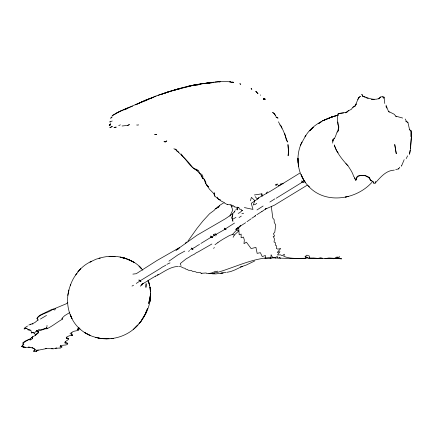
<?xml version="1.0" encoding="UTF-8"?>
<svg xmlns="http://www.w3.org/2000/svg" width="433" height="433" viewBox="0 0 433 433"><rect width="100%" height="100%" fill="white"/><g stroke="black" fill="none" stroke-linecap="round" stroke-linejoin="round"><path stroke-width="0.65" d="M332.641 143.112L333.156 139.41C336.398 137.515 335.645 132.796 338.395 130.587L338.855 126.772L338.059 125.029L337.767 122.019M77.821 328.29C80.922 331.786 72.755 329.984 71.775 332.766L71.716 334.103L72.603 335.277L71.342 334.904M146.078 284.357L145.937 287.377L146.127 283.361M411.274 133.028L411.096 136.785L411.069 130.782L411.35 137.196L410.516 149.001L409.548 154.251L410.121 150.213M30.207 339.954L30.278 338.882L32.632 336.879L32.67 338.454L31.761 339.163L30.207 339.954L28.751 339.645L26.056 340.565L23.653 342.232L22.938 343.234L23.902 344.365L21.71 346.589C25.85 348.3 30.564 346.297 34.483 348.933L34.099 350.833L33.655 351.201L36.145 351.569L38.185 349.913L35.966 351.109L36.902 350.898M38.364 331.748L38.391 331.321L38.277 332.539L36.204 334.476L38.12 332.885L38.364 331.748L36.34 330.893L37.877 331.213M44.734 328.869L46.851 327.651L46.986 328.75L44.734 328.869L40.881 330.368L38.239 330L40.924 329.73L44.745 328.658M56.788 347.851L54.601 348.468L60.046 347.97M68.333 338.915L68.36 338.487L66.276 337.464L66.298 338.276L68.333 338.915L68.122 339.721L65.204 341.751L65.015 343.012L67.748 343.699L67.407 344.43L66.022 344.96L60.858 345.437L60.052 346.606L61.968 346.957L60.035 348.186M112.694 115.432L120.466 111.043L116.266 113.192M116.233 113.527L116.845 112.948L115.584 113.863L116.25 113.311M223.406 202.157C220.013 200.831 217.615 198.298 214.828 196.16L213.945 193.703L209.567 189.318L205.442 183.132L204.306 179.284L202.39 177.654C200.311 173.492 196.82 169.953 192.712 167.647C187.678 160.616 181.346 155.003 175.029 149.028L176.177 149.78L177.4 151.463M233.365 82.183L230.773 82.243L233.355 82.394L232.028 82.118M237.506 209.507L237.479 209.935L237.701 208.419M214.189 272.85L216.624 272.666C232.884 267.962 248.298 260.276 265.25 258.003L265.418 255.481L262.241 256.574L260.379 252.661L257.159 253.37L255.925 247.378L251.108 248.585L246.431 242.161L244.001 243.682L244.309 240.001L243.508 237.095L241.127 237.76L241.154 234.096L239.189 234.821L238.729 227.904L237.695 227.753M383.865 98.421L384.022 97.116L382.583 96.689L380.618 96.884L378.686 98.654C373.138 100.586 367.649 97.847 362.535 96.056L361.815 94.27L362.816 96.039M75.558 274.95L76.917 273.423C73.967 277.006 71.71 281.271 70.298 285.71L70.628 284.746C66.211 295.593 66.509 308.28 72.002 318.699L70.178 314.542M216.722 235.114L215.06 233.847L214.974 235.032L214.6 235.26L213.583 234.589L213.778 235.758L211.764 236.986L210.839 236.055L210.66 237.501L200.89 243.454M410.408 148.449L411.35 137.196M46.91 326.661L47.029 325.4M135.096 327.732L140.492 322.212L145.964 312.864L141.153 321.086L139.009 323.662C146.213 315.348 150.749 304.551 150.592 293.46L150.419 297.26L150.478 289.092L148.357 280.952M149.894 301.747L150.278 298.018L149.623 302.38L150.278 298.018M288.205 155.772L288.589 152.048L287.967 144.546L288.53 151.923L288.01 155.571M65.015 343.012L65.161 341.902L67.57 343.245L67.748 343.699M69.805 312.491L64.587 315.722L62.13 318.195L61.968 319.43C56.869 322.352 52.29 326.271 46.986 328.75M333.08 139.458L332.836 141.093L333.08 139.458L334.747 138.419M270.078 258.436L272.795 257.835L279.031 258.149L279.166 257.294L280.649 258.155L289.764 258.441L304.155 258.447L307.619 257.916C318.785 259.145 330.406 257.916 341.664 258.826L328.923 257.96L326.585 258.387M232.499 214.703L231.926 217.831L232.911 221.144L231.926 217.831L232.965 213.815M337.875 130.955L338.628 126.907C337.605 122.626 336.955 117.846 338.249 113.56L346.909 112.201L348.468 110.707L351.271 109.397L352.879 107.26L355.049 106.069L356.289 104.012M67.802 295.398L68.944 290.023M337.87 115.07L338.249 113.56L343.51 112.997M275.383 258.128L275.572 257.397L277.32 256.498L277.786 257.873M66.298 338.276L66.617 337.09L68.241 336.257L70.427 335.348L72.603 335.277L71.261 334.682L70.99 333.908M250.436 200.815L251.378 197.367L254.793 200.576L253.316 204.955L255.416 204.349L256.769 203.321M185.411 243.671L185.735 242.648L186.78 242.058M68.165 339.077L68.36 338.487M214.828 196.16L214.373 192.62M394.295 170.131C385.673 170.429 380.266 177.692 375.032 183.256L373.711 183.116L373.04 181.622L370.605 180.35L369.468 177.433L365.403 175.538L361.025 175.322L357.555 176.209L355.904 180.269L354.649 178.039M67.84 302.607L65.962 303.912L55.484 308.269L54.812 310.055L53.043 309.162C48.258 313.108 40.902 313.427 36.978 318.385L38.034 320.231M357.842 99.52L358.74 97.593L360.418 96.391L358.665 97.642L355.049 106.069M300.421 145.548L301.974 142.056C294.7 156.567 297.422 175.603 309.216 186.932L308.209 185.903C324.864 204.717 356.061 199.911 371.844 182.428M301.265 143.648L305.866 135.345L305.027 136.86C311.728 124.883 324.934 118.685 337.691 115.227M404.173 159.669L401.451 166.175L401.402 165.796M224.386 202.417L219.423 205.529L218.757 207.012L218.292 206.471L217.42 207.878L217.177 207.201L218.6 206.914L218.292 206.471M141.694 285.45L142.506 283.669M112.12 115.725L115.573 113.592M26.716 328.414L24.151 328.928L24.805 327.759L27.56 326.033M37.741 317.719L36.978 318.385L38.266 316.561L40.388 314.959L50.423 310.088L55.484 308.269M375.774 181.378L375.032 183.256M140.4 286.213L141.91 284.21L143.226 283.269M229.912 216.132L232.759 210.113L230.832 204.603M338.146 152.881L336.479 150.641L334.26 144.974C336.998 153.342 342.471 159.755 348.229 166.142C350.34 169.433 352.657 172.615 353.637 176.485C354.995 176.826 355.276 182.19 356.327 179.094M406.192 158.619L407.632 155.81M233.138 237.306L234.345 235.032L238.745 230.924L236.64 230.026L232.489 234.448L229.441 235.525L226.399 237.268A269.873 71.883 3.1 0 0 217.875 242.583M338.541 258.533L339.586 256.569L337.902 257.678L334.833 258.485M187.862 241.241L196.923 228.505L203.001 220.9L209.621 213.691L214.189 210.351L215.358 208.771L216.933 208.387M235.828 209.799L238.009 207.434M234.231 212.067L235.124 210.59M395.724 169.536L398.696 168.892L399.778 167.17M23.653 342.232C19.707 345.637 29.579 338.525 30.278 338.882M356.229 104.05L354.746 106.253L352.879 107.26M76.646 273.721C80.257 268.357 85.463 264.022 91.358 261.408L90.004 262.046L96.066 259.199L100.115 258.068L99 258.366C106.967 255.692 115.665 255.741 123.768 257.824L122.566 257.532L126.16 258.766M23.193 344.083L21.71 346.589L25.709 347.342L23.485 347.125M109.868 124.758L110.561 123.778L109.722 124.893M236.64 230.026L240.797 225.306L239.914 226.134M78.525 329.881L77.231 329.67L78.968 328.154M337.042 132.114L338.395 130.587M266.192 193.221L267.388 191.884M258.745 197.702L257.413 199.11L251.248 203.315L252.996 209.42L244.391 207.569M378.729 98.989L380.531 97.144M137.196 325.773C126.837 337.004 110.134 341.496 95.466 337.318L97.03 337.68C85.463 335.174 74.725 326.942 70.703 315.635L71.737 318.098M38.239 319.765L34.873 322.553L30.359 324.636M67.256 343.542L67.57 343.245M239.059 217.577L241.316 216.094M217.177 207.201L215.78 208.923L215.358 208.771M109.392 125.332L110.561 124.228L109.392 125.332L110.253 125.164L109.181 125.299M138.051 324.972L133.191 329.529M234.789 211.493L231.715 214.405L225.55 218.681L197.145 235.157L175.928 250.258L179.105 248.58M28.816 325.069L30.662 324.1M24.151 328.928L25.515 328.084L26.998 328.366L28.031 329.854L30.299 329.968M214.99 244.715L217.907 242.588M250.978 218.898L246.994 221.685M213.523 248.342L214.432 247.579M78.378 330.016L78.6 329.832L77.231 329.67M217.81 207.553L218.6 206.914M348.468 110.707L345.28 112.878M38.266 332.82L35.76 334.909L33.341 332.533L31.414 332.923L31.057 330.677L28.822 329.735L28.031 329.854M33.655 351.201L35.982 349.534L34.326 349.815M168.957 261.164L178.185 254.718L184.794 251.102M237.717 227.747L245.641 222.719M136.243 283.431L139.318 281.445L139.004 279.983L140.92 281.618L139.004 279.983M188.534 251.405L189.594 250.604M35.273 335.358L36.41 334.509M269.883 202.043L274.895 198.834M255.562 215.791L251.817 218.232M261.9 211.483L256.812 214.741M45.936 328.317L46.851 327.651M266.187 208.571L261.857 211.596M355.769 180.193L357.182 176.437L360.727 175.506L365.106 175.722L369.019 177.752L369.468 177.433M266.268 208.5L265.391 209.123L274.576 205.085L307.311 185.14M32.67 338.454L31.696 337.54L32.632 336.879M318.547 123.594L320.853 122.084M164.085 141.255L165.087 142.094L166.84 140.887L164.892 141.851L164.085 141.255L165.66 141.851M319.191 123.199L321.302 121.808M231.444 206.871L232.559 206.14M239.005 227.325L235.704 229.366L237.046 228.548M179.484 247.638L157.092 260.444L136.243 273.716L132.871 274.116M123.968 109.82L124.493 109.506M114.058 127.432L116.147 127.134L114.058 127.432L114.713 127.237M274.3 113.657L275.767 115.968L274.3 113.657L272.563 112.483L274.452 113.57M277.742 117.814L277.997 118.231L275.924 116.899L277.818 117.771M281.19 126.187L279.761 124.569C283.61 129.727 285.239 136.114 287.572 142.062L286.586 140.297M40.41 319.04L46.526 315.403M234.15 206.822L238.875 207.77L239.601 209.247L241.121 209.274L241.652 210.508L242.561 210.232L239.687 212.679L238.188 213.404M31.414 332.923L32.231 332.425L34.424 332.988L36.735 330.65L37.974 330.303M299.863 173.086L270.988 190.888L259.026 197.605L257.413 199.11L255.194 196.636M31.696 337.54L35.349 335.31M192.019 248.861L192.994 249.776L191.224 248.006L192.019 248.861L195.586 246.897A69.653 16.735 3.7 0 1 199.537 244.488M234.534 223.055L225.247 228.976L224.381 228.164L224.635 229.506L226.161 229.723L224.381 228.164M140.005 280.871L160.589 268.325A65.805 15.81 3.7 0 1 164.464 265.965L165.807 265.148M302.808 181.671L304.448 180.669M301.898 182.428L301.731 180.826L303.782 182.585L301.898 182.428L276.227 198.227M256.986 209.951L263.112 206.011M155.642 276.021L148.048 280.546M157.358 274.977L158.251 274.43M148.811 280.319L141.91 284.21M409.542 129.591L409.196 129.435L411.058 130.999L409.542 129.591L407.973 122.609L405.683 121.202M254.858 216.089L255.751 215.542M143.383 101.273L127.443 108.023L124.049 109.868M132.022 286.089L133.564 285.206M235.936 217.366L233.078 219.076M224.635 229.506L215.867 234.486L215.06 233.847M118.712 125.689L120.336 124.812M333.621 258.804L337.237 256.85L337.41 258.593M127.042 108.239L117.592 112.542L118.144 112.277M34.099 350.833L34.624 350.562M211.872 244.017L198.125 251.925A65.805 20.692 -81.6 0 0 194.244 254.29L192.918 254.891A65.805 15.81 3.7 0 0 189.037 257.256L186.369 258.68L180.242 263.594L181.016 265.499M111.373 126.977L112.358 126.479L109.798 127.573L110.886 127.221M166.867 264.341L170.028 262.891M124.958 109.273L127.443 108.023L120.266 111.151M126.707 108.694L125.332 109.322L130.468 107.054M218.367 206.427L219.287 206.011M254.647 260.996L246.215 265.072L240.64 266.95L242.356 266.338L234.946 269.9L230.692 271.561L226.881 272.325M217.821 271.101L216.565 271.659L215.748 271.231L211.78 272.92L208.885 273.548L207.012 273.661L206.205 272.974L201.107 273.299L200.447 272.519L196.663 272.406L195.418 271.729L192.653 271.41L191.418 270.517L188.187 270.192L187.457 269.456L185.735 269.12L185.075 268.341L183.099 267.854L180.772 266.641L179.273 266.571M345.805 112.694L346.909 112.201M144.59 100.765L141.775 101.939L145.645 100.353L135.491 104.829L145.688 100.169L153.19 97.398M193.757 85.187C182.959 87.206 172.334 90.4 161.974 94.058L167.982 92.132L157.103 95.628L147.004 99.779L152.08 97.782L150.624 98.313M153.233 97.214L156.048 96.045M328.961 118.117L331.121 117.235M112.234 121.007L109.69 121.933L110.464 122.025M130.999 106.837L132.579 106.188M166.083 92.602L167.544 92.077L163.512 93.517M155.452 276.27C162.911 272.828 169.704 266.533 178.407 266.452M112.277 115.373L112.704 115.221M70.059 333.372L71.775 332.766M127.616 125.402L129.375 124.644L127.616 125.402L122.074 125.998M190.525 249.722L191.332 249.44M163.609 93.436L158.061 95.298M280.741 184.75L278.138 185.6L279.274 185.735M241.879 213.772L243.622 213.231M337.87 115.156L332.36 116.813L322.634 120.818L332.36 116.813L338.227 115.2M225.977 272.281L220.895 273.293L223.217 272.985M312.707 258.414L314.905 258.128L318.103 258.42L320.534 257.738L322.461 258.23M178.423 89.074L175.641 89.815L179.543 88.825M265.25 258.003L270.923 257.462L271.107 254.734L272.795 257.835L275.572 257.397M37.568 350.351L46.542 348.565L53.519 348.814L51.235 348.43M254.328 194.985L261.846 193.811L262.095 195.987M188.36 86.124L197.361 84.392L213.994 82.216L199.683 84.083L202.33 83.618L218.876 81.707M219.098 82.053L220.392 81.783M222.14 273.071L215.894 273.9L212.392 273.835M194.368 85.063L196.198 84.689L190.58 85.761M203.515 83.666L208.76 82.838M110.983 338.676L113.738 338.314M264.769 258.609L270.722 258.409L270.923 257.462L270.939 258.225M215.087 82.01L223.179 81.485L230.984 81.821L229.447 81.934M214.335 273.494L210.173 273.656L213.458 273.456M211.098 273.645L213.431 273.526L208.885 273.618M210.173 273.656L214.79 273.472M283.252 183.765L280.611 183.836L281.499 184.674M318.103 258.42L321.259 258.333M324.891 258.474L329.794 258.42M105.923 338.73L107.211 338.763L102.166 338.606L97.863 337.94L102.166 338.606L109.084 338.638L101.522 338.541M45.221 348.603L46.542 348.565M201.107 273.299L201.93 273.283M113.819 256.39L109.04 256.428L115.108 256.428M279.031 258.149L280.649 258.155M308.437 258.301L313.432 257.987L315.641 258.506M210.66 237.501L212.489 237.538L210.839 236.055M110.269 256.298L111.557 256.336M136.666 125.007L138.289 125.099L138.241 124.72M28.264 347.017L30.137 347.223M32.654 323.83L32.085 323.765L33 323.938M371.26 99.238L374.22 99.677M201.48 175.571L202.422 178.201L204.306 179.284L205.902 182.602L205.096 181.026M224.321 202.947L227.477 204.674M120.049 257.061L124.542 257.971L130.625 260.623L128.228 259.47C133.326 261.462 138.154 264.471 141.64 268.752L139.025 266.1L142.809 270.197M232.467 82.21L233.355 82.394M382.42 96.992L383.936 97.376M386.009 105.132L388.461 111.378L394.279 114.285L395.686 116.114L402.679 118.057M22.197 346.573L23.295 346.882M227.271 204.641L229.014 204.582L233.127 205.529L234.226 206.779M232.489 234.448L234.345 235.032M71.369 334.888L72.603 335.277M366.253 97.793L368.164 98.426M122.566 257.532L126.052 258.69M126.761 258.972L128.725 259.659L126.582 258.885M220.635 199.943L218.324 199.061L217.269 197.167M237.252 207.131L238.875 207.77M195.456 169.4C189.578 166.413 186.731 159.804 181.817 155.604M173.855 148.752L176.177 149.78M177.059 151.306L178.824 152.102M128.228 259.47L134.593 262.652L130.23 260.363M362.535 96.056L365.187 97.295M86.735 333.702L90.069 335.402L84.722 332.636L86.232 333.437M369.019 177.752L370.334 180.15L373.04 181.622M195.77 169.005L198.606 170.553L199.353 172.935L202.097 174.737L203.055 177.151M60.36 345.767L61.968 346.957M34.483 348.933L32.01 347.423L32.188 347.883M395.686 116.114L396.644 116.78M194.39 168.702L197.388 170.867M306.25 256.931L307.619 257.916L304.978 256.617L306.9 255.156L309.362 256.044L309.416 258.382M373.711 183.116L372.429 181.265M213.583 234.589L215.38 235.931M211.764 236.986L212.489 237.538M219.423 205.529L219.748 205.805M407.973 122.609L406.322 121.126L405.201 119.021M206.709 185.102L208.609 186.953L205.442 183.132M345.88 163.636L347.975 165.682M388.461 111.378L389.289 112.223M202.655 177.806L203.045 178.293L202.39 177.654L202.422 178.201M278.403 121.787L279.658 124.022M302.402 177.546L305.292 182.45L303.528 179.792L301.162 174.618L302.607 178.023M213.945 193.703L214.6 195.364M147.94 280.828L148.27 281.672M398.571 168.556L398.696 168.892M260.439 94.887L260.617 95.341M281.266 126.144L281.97 128.238M148.232 280.481L149.688 285.493L149.212 283.853M385.998 106.323L386.561 108.109M148.21 280.46L149.049 283.306M284.703 133.488L286.256 139.707M181.573 154.002L182.087 155.804M384.785 103.498L384.022 97.116M271.312 206.563L272.795 218.059L274.17 219.699L274.213 222.297L275.729 225.03L274.766 232.283L273.407 233.717L274.668 236.088L273.169 236.375L274.495 238.913L274.024 242.015L275.529 242.751L275.247 245.073L276.546 245.782L276.308 248.488L277.964 249.132L280.757 248.482L277.201 252.509L279.929 251.692L277.493 254.945L280.595 254.875L282.105 255.659L284.438 254.209L283.761 256.304C290.824 259.232 298.418 258.155 305.839 258.268L305.795 256.601M62.13 318.195L62.303 319.538M298.445 166.44L297.958 158.137L298.061 162.716M261.846 193.811L262.073 196.268M275.859 184.377L275.853 185.616L277.845 184.057L275.859 184.377M150.3 295.604L148.73 303.479L150.3 295.604M147.501 308.664L145.412 313.573L147.501 308.664M80.137 269.434L77.886 271.902L80.771 268.779L80.137 269.434M313.205 127.307L309.649 130.836L313.205 127.307M112.082 116.905L110.74 118.171L112.082 116.905M265.072 99.2L263.594 99.411L265.072 99.2M147.258 99.758L145.012 100.9L148.037 99.406L147.258 99.758M146.944 99.644L144.433 100.732L148.481 99.076L146.944 99.644M171.457 90.838L167.246 92.316L182.141 87.915L194.85 84.944L171.457 90.838M332.36 116.845L331.25 117.229L334.103 116.304L332.36 116.813M176.572 89.404L174.829 89.945L179.132 88.792L176.572 89.404M348.311 196.333L345.523 197.08L348.311 196.333M197.361 84.852L195.429 85.193L200.116 84.484L197.361 84.852M211.456 82.763L208.701 83.131L212.219 82.671L211.456 82.763M156.714 134.333L154.743 134.484L156.714 134.333M265.012 99.033L263.47 99.076L264.996 99.244L263.426 98.692L265.012 99.033M240.726 84.218L239.909 83.786L240.726 84.218M121.797 257.592L120.888 257.37L125.159 258.414L121.797 257.592M251.8 89.279L251.145 88.549L251.8 89.279M257.922 93.566L255.816 91.287L257.922 93.566M78.416 327.359L79.921 329.026L78.416 327.359M396.255 153.65L394.75 144.579L396.255 153.65M150.219 289.531L149.953 287.068L150.462 292.015L150.219 289.531"/></g></svg>
